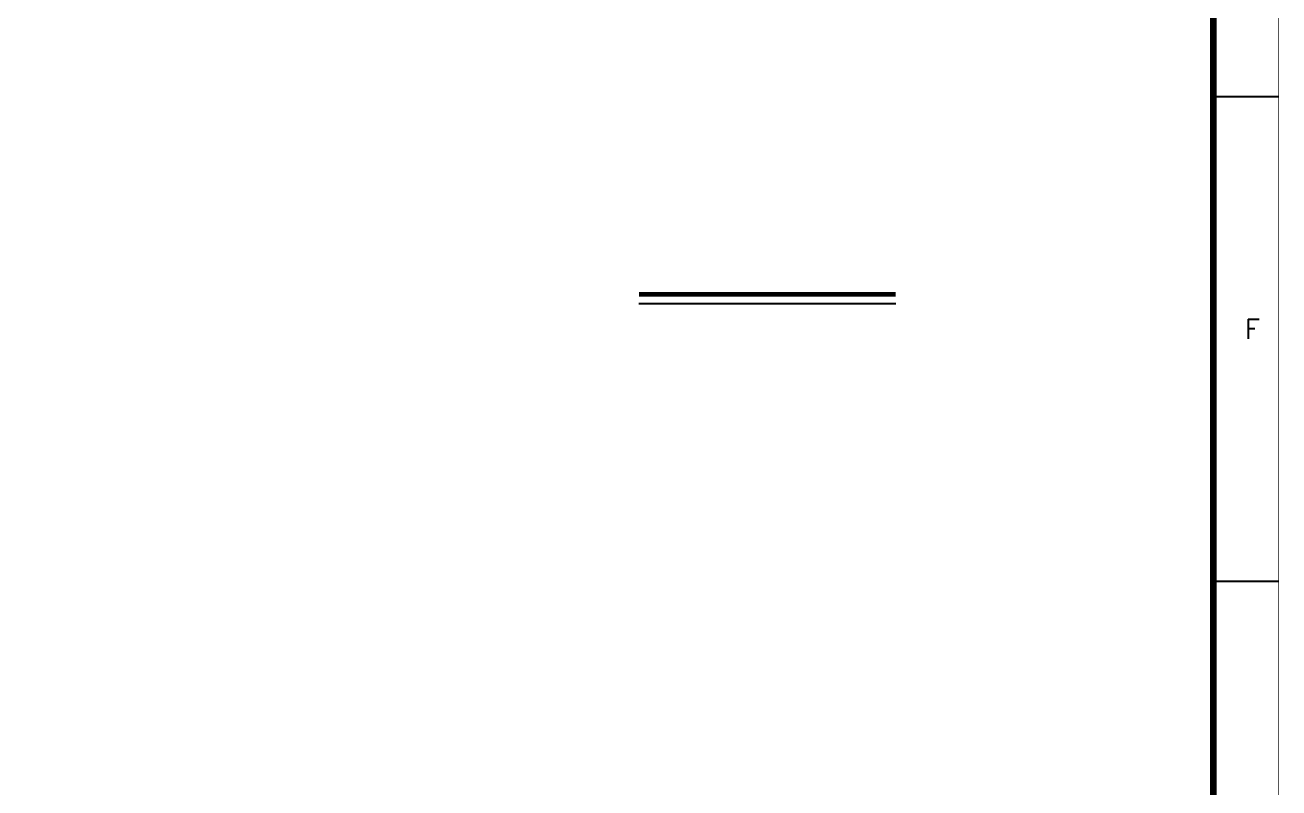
# Model space of a CAD drawing. Header units: millimetres. Extents: x 198973 to 283123, y 132052 to 191502.
# Drawn here: x 263905 to 283103, y 143760 to 155447 of the extents above; entities that cross this region are included whole.
import ezdxf
from ezdxf.enums import TextEntityAlignment as Align

# ---------------------------------------------------------------- set-up
doc = ezdxf.new("R2010")
doc.units = ezdxf.units.MM
doc.header["$LTSCALE"] = 1000
doc.layers.add('DIM_SYMB', color=3, linetype='Continuous')
doc.styles.get("Standard").update_dxf_attribs({"font": 'txt', "bigfont": 'gbcbig.shx'})

# ---------------------------------------------------------------- blocks, each defined once
blk = doc.blocks.new('GEDI_WK_A1')
at = {"color": 3}
for p, q in [((831, 222.75), (841, 222.75)), ((831, 148.5), (841, 148.5))]:
    blk.add_line(p, q, dxfattribs=at)
for points, const_width in [([(0, 0), (841, 0), (841, 594), (0, 594)], 0.1), ([(25, 10), (831, 10), (831, 584), (25, 584)], 1)]:
    blk.add_lwpolyline(points, close=True, dxfattribs=dict(at, const_width=const_width))
blk.add_text('F', height=3, dxfattribs=at).set_placement((837, 185.62), align=Align.CENTER)

msp = doc.modelspace()

# ---------------------------------------------------------------- linework, layer by layer
at = {"layer": 'DIM_SYMB', "const_width": 70}
msp.add_lwpolyline([(273304, 151323), (277235, 151323)], dxfattribs=at)
at = {"layer": 'DIM_SYMB'}
msp.add_lwpolyline([(273304, 151183), (277235, 151183)], dxfattribs=at)

# ---------------------------------------------------------------- block references
at = {"xscale": 100, "yscale": 100, "zscale": 100}
msp.add_blockref('GEDI_WK_A1', (198998, 132077), dxfattribs=at)

doc.saveas('drawing.dxf')
